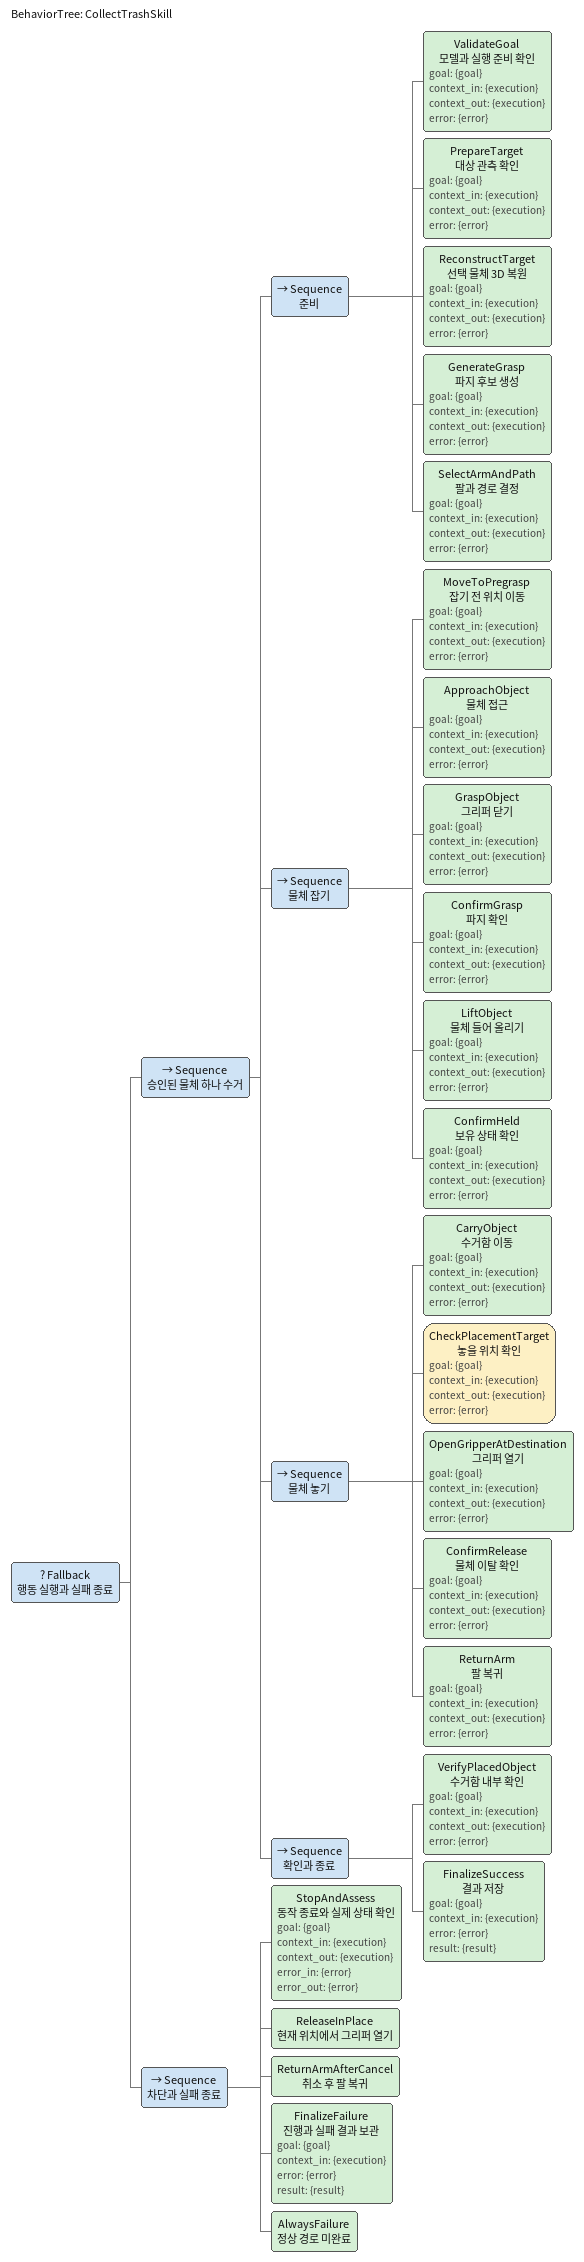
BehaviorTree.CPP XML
<?xml version="1.0" encoding="UTF-8"?>
<!-- Design and mock event visualization; this XML is not ticked by a BT executor. -->
<root BTCPP_format="4" main_tree_to_execute="CollectTrashSkill">
  <BehaviorTree ID="CollectTrashSkill">
    <Fallback name="행동 실행과 실패 종료">
      <Sequence name="승인된 물체 하나 수거">
        <Sequence name="준비">
          <ValidateGoal name="모델과 실행 준비 확인" goal="{goal}" context_in="{execution}" context_out="{execution}" error="{error}" />
          <PrepareTarget name="대상 관측 확인" goal="{goal}" context_in="{execution}" context_out="{execution}" error="{error}" />
          <ReconstructTarget name="선택 물체 3D 복원" goal="{goal}" context_in="{execution}" context_out="{execution}" error="{error}" />
          <GenerateGrasp name="파지 후보 생성" goal="{goal}" context_in="{execution}" context_out="{execution}" error="{error}" />
          <SelectArmAndPath name="팔과 경로 결정" goal="{goal}" context_in="{execution}" context_out="{execution}" error="{error}" />
        </Sequence>
        <Sequence name="물체 잡기">
          <MoveToPregrasp name="잡기 전 위치 이동" goal="{goal}" context_in="{execution}" context_out="{execution}" error="{error}" />
          <ApproachObject name="물체 접근" goal="{goal}" context_in="{execution}" context_out="{execution}" error="{error}" />
          <GraspObject name="그리퍼 닫기" goal="{goal}" context_in="{execution}" context_out="{execution}" error="{error}" />
          <ConfirmGrasp name="파지 확인" goal="{goal}" context_in="{execution}" context_out="{execution}" error="{error}" />
          <LiftObject name="물체 들어 올리기" goal="{goal}" context_in="{execution}" context_out="{execution}" error="{error}" />
          <ConfirmHeld name="보유 상태 확인" goal="{goal}" context_in="{execution}" context_out="{execution}" error="{error}" />
        </Sequence>
        <Sequence name="물체 놓기">
          <CarryObject name="수거함 이동" goal="{goal}" context_in="{execution}" context_out="{execution}" error="{error}" />
          <CheckPlacementTarget name="놓을 위치 확인" goal="{goal}" context_in="{execution}" context_out="{execution}" error="{error}" />
          <OpenGripperAtDestination name="그리퍼 열기" goal="{goal}" context_in="{execution}" context_out="{execution}" error="{error}" />
          <ConfirmRelease name="물체 이탈 확인" goal="{goal}" context_in="{execution}" context_out="{execution}" error="{error}" />
          <ReturnArm name="팔 복귀" goal="{goal}" context_in="{execution}" context_out="{execution}" error="{error}" />
        </Sequence>
        <Sequence name="확인과 종료">
          <VerifyPlacedObject name="수거함 내부 확인" goal="{goal}" context_in="{execution}" context_out="{execution}" error="{error}" />
          <FinalizeSuccess name="결과 저장" goal="{goal}" context_in="{execution}" error="{error}" result="{result}" />
        </Sequence>
      </Sequence>
      <Sequence name="차단과 실패 종료">
        <StopAndAssess name="동작 종료와 실제 상태 확인" goal="{goal}" context_in="{execution}" context_out="{execution}" error_in="{error}" error_out="{error}" />
        <ReleaseInPlace name="현재 위치에서 그리퍼 열기" />
        <ReturnArmAfterCancel name="취소 후 팔 복귀" />
        <FinalizeFailure name="진행과 실패 결과 보관" goal="{goal}" context_in="{execution}" error="{error}" result="{result}" />
        <AlwaysFailure name="정상 경로 미완료" />
      </Sequence>
    </Fallback>
  </BehaviorTree>
</root>
